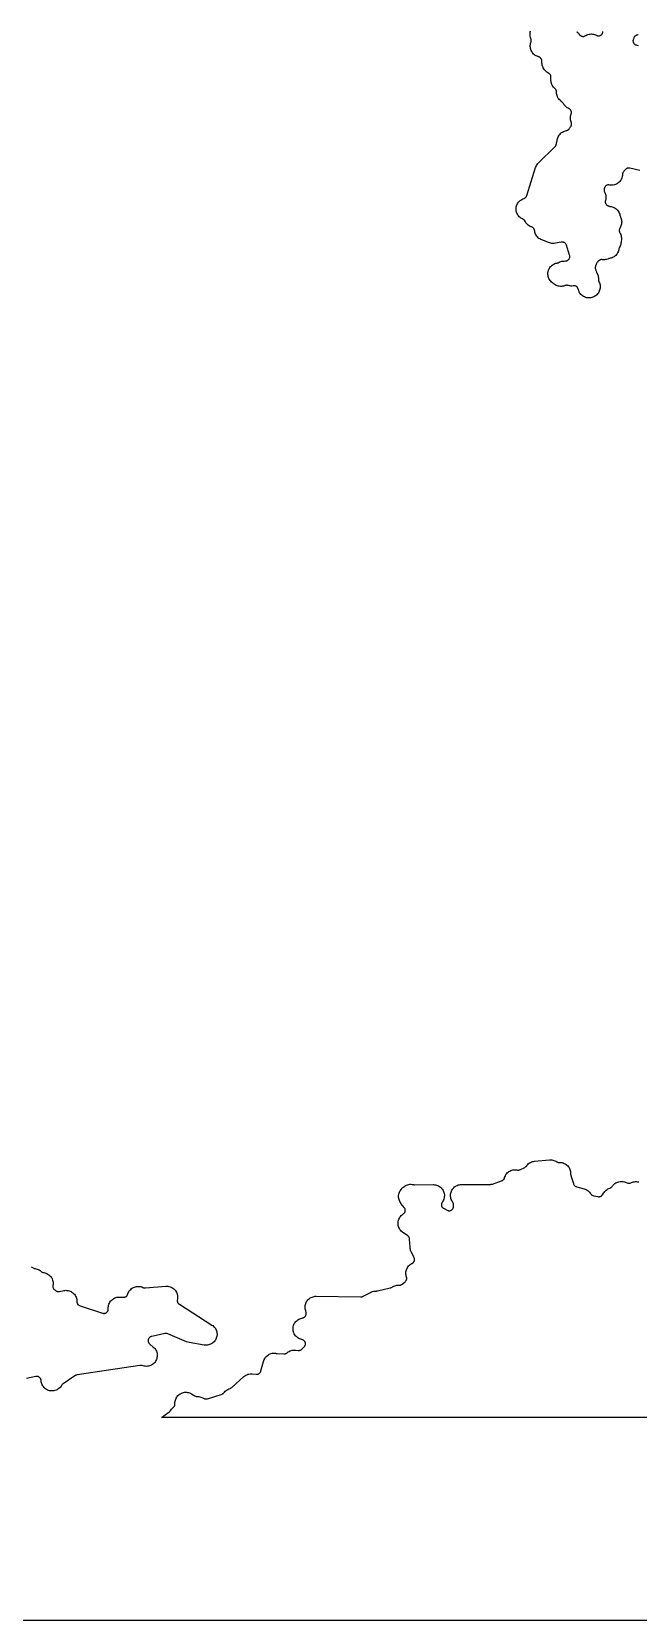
# Model space of a CAD drawing. Header units: metres. Extents: x 0 to 400, y 0 to 202.
# Drawn here: x 296.5 to 332.4, y 0 to 94 of the extents above; entities that cross this region are included whole.
import ezdxf

# ---------------------------------------------------------------- set-up
doc = ezdxf.new("R2010")
doc.units = ezdxf.units.M

msp = doc.modelspace()

# ---------------------------------------------------------------- linework, layer by layer
msp.add_lwpolyline([(400, 202.2006), (0, 202.2006), (0, -0.0004), (400, -0.0004), (400, 202.2006)], close=True)
for points in [[(332.531, 85.7696), (331.954, 85.9096), (331.916, 85.9176), (331.895, 85.9196), (331.868, 85.9196), (331.847, 85.9176), (331.822, 85.9126), (331.799, 85.9056), (331.777, 85.8966), (331.755, 85.8856), (331.736, 85.8736), (331.717, 85.8576), (331.688, 85.8306), (331.596, 85.7316), (331.57, 85.7016), (331.554, 85.6786), (331.542, 85.6576), (331.533, 85.6366), (331.525, 85.6106), (331.52, 85.5886), (331.517, 85.5616), (331.517, 85.5396), (331.512, 85.4746), (331.501, 85.4106), (331.484, 85.3486), (331.461, 85.2886), (331.432, 85.2306), (331.397, 85.1766), (331.357, 85.1256), (331.312, 85.0796), (331.262, 85.0376), (331.209, 85.0016), (331.153, 84.9696), (331.093, 84.9446), (331.032, 84.9256), (330.968, 84.9126), (330.904, 84.9056), (330.84, 84.9056), (330.775, 84.9116), (330.766, 84.9136), (330.76, 84.9146), (330.711, 84.9216), (330.688, 84.9226), (330.662, 84.9216), (330.639, 84.9176), (330.615, 84.9116), (330.59, 84.9026), (330.568, 84.8916), (330.547, 84.8786), (330.528, 84.8646), (330.51, 84.8486), (330.494, 84.8296), (330.479, 84.8086), (330.465, 84.7856), (330.455, 84.7646), (330.442, 84.7256), (330.436, 84.7056), (330.427, 84.6646), (330.424, 84.6406), (330.423, 84.6176), (330.424, 84.5926), (330.429, 84.5676), (330.435, 84.5436), (330.444, 84.5196), (330.464, 84.4786), (330.488, 84.4236), (330.507, 84.3666), (330.521, 84.3076), (330.529, 84.2486), (330.531, 84.1886), (330.528, 84.1286), (330.519, 84.0686), (330.505, 84.0106), (330.498, 83.9846), (330.493, 83.9616), (330.491, 83.9376), (330.492, 83.9106), (330.495, 83.8836), (330.499, 83.8626), (330.507, 83.8386), (330.517, 83.8146), (330.528, 83.7956), (330.543, 83.7736), (330.561, 83.7526), (330.579, 83.7356), (330.596, 83.7216), (330.631, 83.6996), (330.641, 83.6936), (330.678, 83.6756), (330.698, 83.6676), (330.721, 83.6616), (330.749, 83.6566), (330.773, 83.6546), (330.838, 83.6466), (330.901, 83.6326), (330.962, 83.6126), (331.022, 83.5856), (331.078, 83.5536), (331.131, 83.5156), (331.179, 83.4726), (331.223, 83.4256), (331.263, 83.3736), (331.296, 83.3176), (331.324, 83.2596), (331.347, 83.1986), (331.362, 83.1356), (331.373, 83.0806), (331.375, 83.0736), (331.387, 83.0336), (331.398, 83.0076), (331.412, 82.9786), (331.434, 82.9206), (331.45, 82.8606), (331.461, 82.7996), (331.466, 82.7376), (331.464, 82.6756), (331.457, 82.6136), (331.444, 82.5526), (331.425, 82.4936), (331.401, 82.4366), (331.371, 82.3826), (331.364, 82.3726), (331.347, 82.3416), (331.337, 82.3176), (331.33, 82.2966), (331.324, 82.2716), (331.322, 82.2466), (331.321, 82.2206), (331.324, 82.1956), (331.329, 82.1676), (331.339, 82.1336), (331.35, 82.1076), (331.375, 82.0586), (331.382, 82.0466), (331.383, 82.0446), (331.409, 81.9846), (331.429, 81.9226), (331.442, 81.8596), (331.45, 81.7946), (331.451, 81.7296), (331.445, 81.6656), (331.433, 81.6016), (331.431, 81.5956), (331.428, 81.5706), (331.427, 81.5366), (331.422, 81.4746), (331.412, 81.4146), (331.395, 81.3546), (331.374, 81.2966), (331.346, 81.2416), (331.319, 81.1926), (331.311, 81.1736), (331.304, 81.1496), (331.294, 81.1056), (331.291, 81.0836), (331.275, 81.0226), (331.253, 80.9626), (331.225, 80.9056), (331.192, 80.8516), (331.154, 80.8016), (331.111, 80.7546), (331.064, 80.7126), (331.012, 80.6756), (330.958, 80.6436), (330.9, 80.6166), (330.841, 80.5966), (330.779, 80.5816), (330.737, 80.5726), (330.712, 80.5656), (330.659, 80.5446), (330.637, 80.5356), (330.574, 80.5146), (330.508, 80.5016), (330.441, 80.4946), (330.375, 80.4946), (330.331, 80.4996), (330.315, 80.5006), (330.308, 80.5016), (330.281, 80.5036), (330.261, 80.5036), (330.233, 80.5006), (330.208, 80.4946), (330.184, 80.4876), (330.163, 80.4786), (330.144, 80.4676), (330.123, 80.4536), (330.103, 80.4366), (330.087, 80.4216), (330.079, 80.4136), (330.066, 80.3996), (330.064, 80.3966), (330.05, 80.3826), (330.029, 80.3586), (330.016, 80.3406), (330, 80.3146), (329.998, 80.3096), (329.996, 80.3066), (329.981, 80.2726), (329.963, 80.2216), (329.934, 80.1526), (329.923, 80.1306), (329.914, 80.1076), (329.908, 80.0826), (329.903, 80.0586), (329.901, 80.0346), (329.902, 80.0106), (329.904, 79.9866), (329.912, 79.9486), (329.914, 79.9396), (329.927, 79.8976), (329.941, 79.8656), (329.969, 79.7816), (329.978, 79.7446), (329.987, 79.7216), (330.001, 79.6936), (330.019, 79.6626), (330.045, 79.6056), (330.066, 79.5456), (330.08, 79.4836), (330.089, 79.4216), (330.091, 79.3576), (330.09, 79.3026), (330.092, 79.2786), (330.096, 79.2566), (330.104, 79.2306), (330.112, 79.2096), (330.12, 79.1956), (330.147, 79.1366), (330.168, 79.0756), (330.182, 79.0116), (330.191, 78.9476), (330.193, 78.8826), (330.188, 78.8186), (330.177, 78.7546), (330.16, 78.6916), (330.137, 78.6316), (330.107, 78.5736), (330.072, 78.5196), (330.032, 78.4686), (329.987, 78.4216), (329.972, 78.4076), (329.923, 78.3666), (329.871, 78.3306), (329.815, 78.2996), (329.757, 78.2746), (329.696, 78.2556), (329.634, 78.2416), (329.57, 78.2346), (329.507, 78.2336), (329.443, 78.2396), (329.381, 78.2506), (329.319, 78.2686), (329.26, 78.2926), (329.204, 78.3216), (329.15, 78.3566), (329.101, 78.3966), (329.055, 78.4406), (329.014, 78.4896), (328.978, 78.5426), (328.947, 78.5976), (328.922, 78.6566), (328.903, 78.7176), (328.889, 78.7726), (328.879, 78.7986), (328.867, 78.8236), (328.856, 78.8426), (328.841, 78.8626), (328.822, 78.8836), (328.805, 78.8986), (328.787, 78.9126), (328.766, 78.9246), (328.744, 78.9356), (328.72, 78.9436), (328.693, 78.9506), (328.672, 78.9536), (328.647, 78.9546), (328.624, 78.9536), (328.587, 78.9486), (328.521, 78.9416), (328.455, 78.9416), (328.389, 78.9486), (328.324, 78.9616), (328.264, 78.9776), (328.238, 78.9816), (328.214, 78.9826), (328.189, 78.9816), (328.166, 78.9786), (328.126, 78.9686), (328.109, 78.9636), (328.082, 78.9536), (328.022, 78.9346), (327.96, 78.9226), (327.897, 78.9166), (327.834, 78.9166), (327.771, 78.9226), (327.709, 78.9346), (327.649, 78.9526), (327.59, 78.9766), (327.535, 79.0056), (327.482, 79.0406), (327.433, 79.0796), (327.401, 79.1086), (327.361, 79.1376), (327.312, 79.1776), (327.267, 79.2216), (327.227, 79.2706), (327.192, 79.3226), (327.161, 79.3776), (327.137, 79.4356), (327.118, 79.4966), (327.105, 79.5586), (327.098, 79.6206), (327.097, 79.6836), (327.103, 79.7466), (327.114, 79.8086), (327.132, 79.8696), (327.155, 79.9286), (327.184, 79.9846), (327.219, 80.0376), (327.258, 80.0866), (327.302, 80.1326), (327.35, 80.1736), (327.402, 80.2096), (327.457, 80.2406), (327.515, 80.2656), (327.575, 80.2846), (327.637, 80.2986), (327.664, 80.3036), (327.688, 80.3096), (327.712, 80.3196), (327.768, 80.3476), (327.768, 80.3466), (327.801, 80.3636), (327.861, 80.3866), (327.923, 80.4036), (327.987, 80.4146), (328.051, 80.4196), (328.13, 80.4216), (328.168, 80.4236), (328.195, 80.4286), (328.221, 80.4356), (328.239, 80.4416), (328.262, 80.4536), (328.284, 80.4676), (328.303, 80.4816), (328.323, 80.5006), (328.338, 80.5166), (328.35, 80.5336), (328.363, 80.5566), (328.374, 80.5786), (328.382, 80.6026), (328.388, 80.6266), (328.391, 80.6506), (328.392, 80.6756), (328.391, 80.6996), (328.387, 80.7236), (328.378, 80.7606), (328.196, 81.3506), (328.183, 81.3876), (328.174, 81.4066), (328.161, 81.4286), (328.147, 81.4476), (328.13, 81.4656), (328.112, 81.4826), (328.093, 81.4966), (328.071, 81.5096), (328.049, 81.5206), (328.024, 81.5296), (328.003, 81.5346), (327.979, 81.5386), (327.955, 81.5396), (327.93, 81.5386), (327.888, 81.5326), (327.542, 81.4676), (327.473, 81.4586), (327.403, 81.4566), (327.333, 81.4626), (327.265, 81.4756), (327.198, 81.4966), (326.733, 81.6676), (326.675, 81.6926), (326.62, 81.7226), (326.567, 81.7576), (326.519, 81.7986), (326.474, 81.8436), (326.435, 81.8926), (326.4, 81.9446), (326.37, 82.0006), (326.346, 82.0596), (326.328, 82.1196), (326.316, 82.1816), (326.307, 82.2386), (326.301, 82.2636), (326.293, 82.2876), (326.285, 82.3056), (326.272, 82.3266), (326.256, 82.3486), (326.242, 82.3656), (326.226, 82.3806), (326.207, 82.3946), (326.184, 82.4096), (326.163, 82.4196), (326.129, 82.4336), (326.103, 82.4416), (326.043, 82.4686), (325.986, 82.5016), (325.932, 82.5396), (325.883, 82.5836), (325.838, 82.6316), (325.798, 82.6846), (325.764, 82.7416), (325.739, 82.7886), (325.725, 82.8106), (325.709, 82.8296), (325.693, 82.8466), (325.673, 82.8626), (325.653, 82.8776), (325.637, 82.8866), (325.609, 82.8976), (325.552, 82.9256), (325.498, 82.9586), (325.448, 82.9956), (325.402, 83.0386), (325.359, 83.0856), (325.322, 83.1366), (325.29, 83.1906), (325.263, 83.2476), (325.242, 83.3066), (325.226, 83.3686), (325.217, 83.4306), (325.214, 83.4936), (325.217, 83.5566), (325.226, 83.6196), (325.241, 83.6806), (325.262, 83.7396), (325.289, 83.7966), (325.321, 83.8516), (325.358, 83.9026), (325.4, 83.9496), (325.447, 83.9916), (325.497, 84.0296), (325.551, 84.0626), (325.607, 84.0906), (325.687, 84.1246), (325.721, 84.1416), (325.745, 84.1556), (325.764, 84.1696), (325.779, 84.1846), (325.795, 84.2016), (325.811, 84.2226), (325.823, 84.2426), (325.833, 84.2636), (325.847, 84.3026), (326.373, 85.9606), (326.395, 86.0196), (326.423, 86.0766), (326.456, 86.1306), (326.494, 86.1806), (326.537, 86.2276), (327.513, 87.1846), (327.543, 87.2176), (327.559, 87.2376), (327.57, 87.2556), (327.581, 87.2796), (327.59, 87.3026), (327.596, 87.3256), (327.601, 87.3566), (327.608, 87.4156), (327.62, 87.4746), (327.638, 87.5316), (327.648, 87.5596), (327.653, 87.5806), (327.655, 87.5886), (327.667, 87.6506), (327.685, 87.7126), (327.709, 87.7716), (327.739, 87.8276), (327.774, 87.8816), (327.815, 87.9306), (327.86, 87.9756), (327.909, 88.0166), (327.962, 88.0526), (328.019, 88.0826), (328.078, 88.1066), (328.139, 88.1256), (328.202, 88.1376), (328.203, 88.1376), (328.228, 88.1446), (328.251, 88.1526), (328.27, 88.1616), (328.291, 88.1746), (328.314, 88.1926), (328.333, 88.2086), (328.348, 88.2266), (328.363, 88.2476), (328.386, 88.2866), (328.412, 88.3266), (328.44, 88.3656), (328.446, 88.3736), (328.465, 88.4006), (328.476, 88.4216), (328.484, 88.4416), (328.491, 88.4666), (328.496, 88.4926), (328.499, 88.5176), (328.498, 88.5436), (328.496, 88.5686), (328.49, 88.5946), (328.477, 88.6346), (328.47, 88.6546), (328.452, 88.7096), (328.439, 88.7666), (328.431, 88.8246), (328.428, 88.8836), (328.428, 88.8846), (328.431, 88.9426), (328.439, 89.0006), (328.452, 89.0576), (328.47, 89.1136), (328.476, 89.1296), (328.482, 89.1536), (328.487, 89.1826), (328.489, 89.2056), (328.488, 89.2286), (328.485, 89.2546), (328.479, 89.2796), (328.471, 89.3036), (328.461, 89.3266), (328.45, 89.3456), (328.435, 89.3656), (328.418, 89.3856), (328.402, 89.4016), (328.381, 89.4166), (328.354, 89.4336), (328.306, 89.4576), (328.247, 89.4906), (328.192, 89.5296), (328.141, 89.5746), (328.094, 89.6246), (328.067, 89.6626), (328.066, 89.6616), (328.054, 89.6796), (328.034, 89.7066), (328.001, 89.7426), (327.976, 89.7716), (327.972, 89.7766), (327.965, 89.7856), (327.933, 89.8266), (327.918, 89.8426), (327.9, 89.8586), (327.888, 89.8676), (327.877, 89.8776), (327.84, 89.9066), (327.817, 89.9276), (327.77, 89.9756), (327.728, 90.0286), (327.691, 90.0846), (327.661, 90.1446), (327.637, 90.2076), (327.62, 90.2726), (327.609, 90.3396), (327.606, 90.4066), (327.606, 90.4436), (327.604, 90.4676), (327.599, 90.4896), (327.592, 90.5146), (327.583, 90.5356), (327.571, 90.5596), (327.557, 90.5806), (327.544, 90.5966), (327.529, 90.6126), (327.515, 90.6236), (327.468, 90.6656), (327.427, 90.7116), (327.389, 90.7616), (327.357, 90.8156), (327.33, 90.8716), (327.309, 90.9296), (327.293, 90.9906), (327.283, 91.0516), (327.278, 91.1006), (327.276, 91.1086), (327.275, 91.1236), (327.271, 91.1676), (327.271, 91.2276), (327.276, 91.2866), (327.277, 91.2976), (327.278, 91.3206), (327.277, 91.3426), (327.273, 91.3666), (327.266, 91.3896), (327.257, 91.4136), (327.247, 91.4346), (327.234, 91.4556), (327.218, 91.4756), (327.2, 91.4946), (327.181, 91.5116), (327.162, 91.5246), (327.132, 91.5416), (327.093, 91.5606), (327.037, 91.5966), (326.985, 91.6366), (326.938, 91.6826), (326.895, 91.7336), (326.858, 91.7886), (326.826, 91.8466), (326.808, 91.8896), (326.801, 91.9076), (326.785, 91.9446), (326.764, 92.0026), (326.749, 92.0626), (326.739, 92.1236), (326.735, 92.1846), (326.737, 92.2346), (326.736, 92.2716), (326.734, 92.2946), (326.729, 92.3156), (326.721, 92.3426), (326.712, 92.3636), (326.699, 92.3856), (326.685, 92.4076), (326.669, 92.4256), (326.651, 92.4426), (326.632, 92.4576), (326.608, 92.4726), (326.572, 92.4916), (326.568, 92.4936), (326.526, 92.5096), (326.52, 92.5116), (326.461, 92.5316), (326.404, 92.5576), (326.35, 92.5886), (326.299, 92.6256), (326.252, 92.6666), (326.209, 92.7116), (326.171, 92.7606), (326.137, 92.8136), (326.109, 92.8696), (326.087, 92.9276), (326.07, 92.9876), (326.058, 93.0496), (326.053, 93.1116), (326.054, 93.1746), (326.061, 93.2366), (326.074, 93.2976), (326.093, 93.3576), (326.105, 93.3916), (326.111, 93.4126), (326.114, 93.4366), (326.115, 93.4606), (326.114, 93.4846), (326.111, 93.5086), (326.105, 93.5336), (326.1, 93.5486), (326.081, 93.5906), (326.062, 93.6516), (326.048, 93.7146), (326.04, 93.7786), (326.039, 93.8436), (326.045, 93.9076), (326.056, 93.9706), (326.074, 94.0326)], [(328.81, 93.9886), (328.826, 93.9716), (328.837, 93.9626), (328.881, 93.9216), (328.921, 93.8756), (328.956, 93.8276), (328.967, 93.8106), (328.983, 93.7916), (328.999, 93.7756), (329.019, 93.7586), (329.042, 93.7436), (329.055, 93.7366), (329.06, 93.7346), (329.088, 93.7226), (329.113, 93.7156), (329.123, 93.7136), (329.149, 93.7086), (329.169, 93.7076), (329.194, 93.7086), (329.222, 93.7116), (329.247, 93.7176), (329.268, 93.7246), (329.29, 93.7346), (329.341, 93.7646), (329.402, 93.7966), (329.466, 93.8216), (329.533, 93.8396), (329.601, 93.8506), (329.67, 93.8546), (329.671, 93.8546), (329.735, 93.8516), (329.799, 93.8416), (329.862, 93.8256), (329.922, 93.8036), (329.98, 93.7756), (329.988, 93.7716), (330.014, 93.7606), (330.041, 93.7526), (330.062, 93.7476), (330.085, 93.7456), (330.116, 93.7446), (330.139, 93.7466), (330.161, 93.7506), (330.184, 93.7576), (330.209, 93.7686), (330.232, 93.7796), (330.251, 93.7926), (330.272, 93.8096), (330.288, 93.8246), (330.303, 93.8436), (330.319, 93.8676), (330.33, 93.8876), (330.339, 93.9096), (330.347, 93.9346), (330.352, 93.9646), (330.355, 93.9906)], [(332.449, 93.7936), (332.412, 93.7936), (332.39, 93.7916), (332.365, 93.7866), (332.342, 93.7796), (332.318, 93.7706), (332.296, 93.7586), (332.278, 93.7466), (332.258, 93.7316), (332.24, 93.7136), (332.226, 93.6966), (332.213, 93.6786), (332.2, 93.6556), (332.184, 93.6186), (332.157, 93.5496), (332.144, 93.5106), (332.138, 93.4856), (332.135, 93.4626), (332.135, 93.4396), (332.136, 93.4166), (332.141, 93.3896), (332.149, 93.3626), (332.157, 93.3426), (332.168, 93.3216), (332.183, 93.2976), (332.198, 93.2786), (332.215, 93.2606), (332.233, 93.2446), (332.252, 93.2316), (332.274, 93.2196), (332.298, 93.2096), (332.325, 93.2016), (332.356, 93.1946), (332.39, 93.1896), (332.45, 93.1746)], [(388, 11.9996), (304.229, 11.9996), (304.657, 12.3016), (304.691, 12.3286), (304.709, 12.3456), (304.709, 12.3456), (304.724, 12.3626), (304.736, 12.3806), (304.737, 12.3816), (304.769, 12.4346), (304.807, 12.4846), (304.849, 12.5306), (304.895, 12.5726), (304.941, 12.6106), (304.955, 12.6246), (304.97, 12.6426), (304.984, 12.6656), (304.996, 12.6876), (305.006, 12.7116), (305.012, 12.7326), (305.016, 12.7566), (305.019, 12.7826), (305.018, 12.8346), (305.02, 12.8976), (305.029, 12.9596), (305.043, 13.0206), (305.063, 13.0796), (305.089, 13.1366), (305.12, 13.1906), (305.156, 13.2416), (305.197, 13.2896), (305.242, 13.3326), (305.291, 13.3706), (305.344, 13.4046), (305.399, 13.4336), (305.457, 13.4566), (305.518, 13.4736), (305.579, 13.4846), (305.641, 13.4906), (305.704, 13.4896), (305.766, 13.4826), (305.827, 13.4706), (305.887, 13.4516), (305.945, 13.4276), (306, 13.3976), (306.199, 13.2786), (306.236, 13.2586), (306.258, 13.2486), (306.278, 13.2426), (306.303, 13.2376), (306.327, 13.2346), (306.377, 13.2336), (306.438, 13.2286), (306.498, 13.2186), (306.557, 13.2036), (306.614, 13.1826), (306.668, 13.1556), (306.689, 13.1436), (306.739, 13.1156), (306.76, 13.1056), (306.783, 13.0986), (306.806, 13.0936), (306.83, 13.0906), (306.858, 13.0896), (306.879, 13.0906), (306.902, 13.0946), (306.943, 13.1056), (307.803, 13.3846), (307.838, 13.3976), (307.861, 13.4096), (307.882, 13.4226), (307.901, 13.4376), (307.921, 13.4566), (307.945, 13.4836), (307.955, 13.4976), (307.999, 13.5456), (308.047, 13.5896), (308.1, 13.6276), (308.156, 13.6606), (308.215, 13.6876), (308.277, 13.7086), (308.285, 13.7106), (308.309, 13.7206), (308.331, 13.7326), (308.348, 13.7436), (308.381, 13.7706), (309.1, 14.4156), (309.153, 14.4586), (309.209, 14.4946), (309.269, 14.5256), (309.332, 14.5496), (309.397, 14.5676), (309.463, 14.5776), (309.531, 14.5816), (309.598, 14.5786), (309.822, 14.5556), (309.863, 14.5536), (309.889, 14.5546), (309.914, 14.5586), (309.936, 14.5646), (309.96, 14.5736), (309.984, 14.5856), (310.006, 14.5986), (310.026, 14.6146), (310.045, 14.6316), (310.059, 14.6486), (310.074, 14.6706), (310.087, 14.6926), (310.098, 14.7186), (310.111, 14.7586), (310.256, 15.3156), (310.275, 15.3756), (310.299, 15.4336), (310.329, 15.4886), (310.364, 15.5406), (310.403, 15.5886), (310.448, 15.6326), (310.496, 15.6726), (310.548, 15.7076), (310.603, 15.7366), (310.661, 15.7616), (310.72, 15.7796), (310.782, 15.7926), (310.844, 15.7996), (310.906, 15.8006), (310.969, 15.7946), (311.016, 15.7866), (311.071, 15.7796), (311.463, 15.7596), (311.504, 15.7596), (311.529, 15.7616), (311.553, 15.7666), (311.574, 15.7726), (311.596, 15.7826), (311.621, 15.7946), (311.641, 15.8086), (311.675, 15.8366), (311.727, 15.8746), (311.782, 15.9066), (311.84, 15.9336), (311.9, 15.9546), (311.962, 15.9696), (312.025, 15.9786), (312.089, 15.9816), (312.153, 15.9776), (312.305, 15.9616), (312.345, 15.9596), (312.368, 15.9606), (312.394, 15.9646), (312.418, 15.9706), (312.444, 15.9796), (312.466, 15.9896), (312.483, 15.9996), (312.503, 16.0156), (312.535, 16.0436), (312.66, 16.1686), (312.686, 16.1976), (312.699, 16.2146), (312.712, 16.2376), (312.724, 16.2616), (312.731, 16.2826), (312.737, 16.3066), (312.741, 16.3326), (312.742, 16.3556), (312.741, 16.3816), (312.737, 16.4076), (312.732, 16.4286), (312.722, 16.4536), (312.712, 16.4766), (312.701, 16.4946), (312.683, 16.5166), (312.665, 16.5366), (312.649, 16.5506), (312.63, 16.5646), (312.607, 16.5786), (312.585, 16.5886), (312.56, 16.5976), (312.532, 16.6036), (312.528, 16.6046), (312.519, 16.6066), (312.503, 16.6106), (312.503, 16.6116), (312.467, 16.6206), (312.407, 16.6416), (312.349, 16.6696), (312.295, 16.7016), (312.244, 16.7396), (312.196, 16.7826), (312.154, 16.8296), (312.116, 16.8816), (312.083, 16.9356), (312.056, 16.9936), (312.035, 17.0536), (312.019, 17.1156), (312.01, 17.1776), (312.007, 17.2416), (312.01, 17.3056), (312.02, 17.3686), (312.035, 17.4296), (312.057, 17.4896), (312.084, 17.5476), (312.117, 17.6016), (312.155, 17.6526), (312.198, 17.6996), (312.245, 17.7426), (312.296, 17.7806), (312.351, 17.8126), (312.409, 17.8396), (312.469, 17.8616), (312.531, 17.8766), (312.565, 17.8836), (312.606, 17.8926), (312.628, 17.9006), (312.65, 17.9106), (312.67, 17.9216), (312.692, 17.9386), (312.712, 17.9556), (312.727, 17.9726), (312.741, 17.9906), (312.754, 18.0116), (312.765, 18.0356), (312.774, 18.0586), (312.78, 18.0826), (312.784, 18.1076), (312.785, 18.1296), (312.784, 18.1556), (312.778, 18.1976), (312.759, 18.2986), (312.742, 18.3706), (312.731, 18.4306), (312.726, 18.4926), (312.726, 18.5546), (312.732, 18.6166), (312.745, 18.6766), (312.763, 18.7366), (312.786, 18.7936), (312.815, 18.8486), (312.849, 18.8996), (312.888, 18.9486), (312.931, 18.9926), (312.979, 19.0326), (313.029, 19.0676), (313.083, 19.0986), (313.14, 19.1236), (313.199, 19.1426), (313.259, 19.1566), (313.321, 19.1646), (313.383, 19.1666), (316.009, 19.1276), (316.051, 19.1296), (316.073, 19.1326), (316.1, 19.1386), (316.126, 19.1486), (316.163, 19.1666), (316.589, 19.3996), (316.652, 19.4296), (316.718, 19.4526), (316.785, 19.4686), (316.854, 19.4766), (316.924, 19.4786), (316.941, 19.4776), (316.964, 19.4796), (317.007, 19.4866), (317.763, 19.6566), (317.803, 19.6676), (317.826, 19.6766), (317.847, 19.6866), (317.873, 19.7036), (317.88, 19.7086), (317.895, 19.7176), (317.932, 19.7406), (317.985, 19.7666), (318.042, 19.7886), (318.1, 19.8046), (318.159, 19.8156), (318.219, 19.8206), (318.279, 19.8206), (318.303, 19.8196), (318.325, 19.8206), (318.348, 19.8246), (318.374, 19.8316), (318.398, 19.8406), (318.42, 19.8506), (318.439, 19.8626), (318.472, 19.8876), (318.64, 20.0306), (318.671, 20.0596), (318.685, 20.0756), (318.698, 20.0936), (318.713, 20.1196), (318.723, 20.1406), (318.73, 20.1626), (318.737, 20.1886), (318.74, 20.2106), (318.74, 20.2346), (318.739, 20.2596), (318.735, 20.2836), (318.73, 20.3046), (318.713, 20.3566), (318.699, 20.4196), (318.692, 20.4836), (318.69, 20.5476), (318.696, 20.6116), (318.707, 20.6756), (318.725, 20.7376), (318.749, 20.7976), (318.779, 20.8546), (318.814, 20.9086), (318.854, 20.9586), (318.9, 21.0046), (318.949, 21.0456), (319.003, 21.0816), (319.059, 21.1126), (319.07, 21.1176), (319.092, 21.1306), (319.113, 21.1466), (319.131, 21.1636), (319.146, 21.1796), (319.161, 21.1996), (319.173, 21.2206), (319.184, 21.2436), (319.192, 21.2666), (319.198, 21.2876), (319.202, 21.3156), (319.203, 21.3396), (319.202, 21.3646), (319.199, 21.3886), (319.194, 21.4096), (319.185, 21.4326), (319.167, 21.4716), (319.013, 21.7676), (318.988, 21.8206), (318.968, 21.8756), (318.953, 21.9326), (318.944, 21.9906), (318.939, 22.0486), (318.939, 22.0706), (318.907, 22.5446), (318.902, 22.5846), (318.895, 22.6126), (318.888, 22.6356), (318.878, 22.6586), (318.865, 22.6816), (318.85, 22.7026), (318.834, 22.7196), (318.815, 22.7376), (318.78, 22.7636), (318.513, 22.9426), (318.462, 22.9806), (318.415, 23.0226), (318.373, 23.0696), (318.335, 23.1206), (318.302, 23.1756), (318.275, 23.2326), (318.254, 23.2926), (318.238, 23.3536), (318.229, 23.4166), (318.226, 23.4806), (318.229, 23.5436), (318.238, 23.6066), (318.254, 23.6676), (318.275, 23.7276), (318.302, 23.7856), (318.335, 23.8396), (318.372, 23.8906), (318.415, 23.9376), (318.462, 23.9806), (318.513, 24.0186), (318.552, 24.0446), (318.573, 24.0626), (318.592, 24.0816), (318.608, 24.0996), (318.621, 24.1206), (318.633, 24.1426), (318.642, 24.1656), (318.65, 24.1916), (318.654, 24.2156), (318.656, 24.2416), (318.656, 24.2626), (318.652, 24.2916), (318.647, 24.3156), (318.64, 24.3376), (318.629, 24.3616), (318.615, 24.3856), (318.591, 24.4206), (318.398, 24.6636), (318.361, 24.7146), (318.329, 24.7696), (318.303, 24.8266), (318.282, 24.8866), (318.268, 24.9486), (318.259, 25.0106), (318.257, 25.0746), (318.261, 25.1376), (318.271, 25.1996), (318.287, 25.2606), (318.309, 25.3206), (318.336, 25.3766), (318.369, 25.4306), (318.407, 25.4816), (318.472, 25.5596), (318.516, 25.6076), (318.565, 25.6506), (318.618, 25.6886), (318.674, 25.7216), (318.734, 25.7476), (318.795, 25.7686), (318.859, 25.7826), (318.924, 25.7906), (318.989, 25.7926), (319.054, 25.7876), (319.118, 25.7756), (319.133, 25.7716), (319.159, 25.7686), (319.199, 25.7666), (320.319, 25.7726), (320.383, 25.7696), (320.447, 25.7606), (320.51, 25.7446), (320.571, 25.7226), (320.629, 25.6956), (320.685, 25.6616), (320.736, 25.6226), (320.784, 25.5796), (320.827, 25.5306), (320.865, 25.4786), (320.897, 25.4226), (320.924, 25.3636), (320.945, 25.3026), (320.96, 25.2396), (320.968, 25.1756), (320.97, 25.1106), (320.965, 25.0466), (320.954, 24.9826), (320.937, 24.9206), (320.914, 24.8596), (320.884, 24.8026), (320.849, 24.7476), (320.828, 24.7186), (320.818, 24.6996), (320.808, 24.6776), (320.799, 24.6506), (320.793, 24.6246), (320.79, 24.6016), (320.79, 24.5776), (320.791, 24.5546), (320.796, 24.5276), (320.803, 24.5036), (320.812, 24.4816), (320.825, 24.4566), (320.836, 24.4386), (320.851, 24.4196), (320.87, 24.4006), (320.888, 24.3856), (320.91, 24.3706), (320.947, 24.3506), (321.134, 24.2596), (321.171, 24.2446), (321.194, 24.2366), (321.222, 24.2316), (321.245, 24.2286), (321.268, 24.2286), (321.295, 24.2306), (321.316, 24.2356), (321.343, 24.2436), (321.367, 24.2526), (321.386, 24.2636), (321.407, 24.2766), (321.426, 24.2926), (321.445, 24.3116), (321.461, 24.3316), (321.473, 24.3496), (321.484, 24.3706), (321.495, 24.3976), (321.502, 24.4206), (321.507, 24.4426), (321.509, 24.4686), (321.509, 24.5106), (321.504, 24.6056), (321.5, 24.6446), (321.495, 24.6676), (321.488, 24.6896), (321.478, 24.7136), (321.466, 24.7366), (321.438, 24.7806), (321.406, 24.8346), (321.38, 24.8926), (321.36, 24.9516), (321.345, 25.0136), (321.336, 25.0756), (321.334, 25.1386), (321.338, 25.2016), (321.347, 25.2636), (321.363, 25.3246), (321.385, 25.3846), (321.412, 25.4406), (321.445, 25.4946), (321.482, 25.5456), (321.525, 25.5916), (321.572, 25.6346), (321.622, 25.6716), (321.676, 25.7036), (321.733, 25.7306), (321.793, 25.7526), (321.854, 25.7676), (321.916, 25.7776), (321.979, 25.7806), (323.698, 25.7886), (323.744, 25.7916), (323.772, 25.7956), (323.815, 25.8076), (324.353, 25.9936), (324.391, 26.0096), (324.412, 26.0196), (324.433, 26.0346), (324.454, 26.0506), (324.47, 26.0666), (324.486, 26.0856), (324.499, 26.1046), (324.512, 26.1296), (324.522, 26.1526), (324.537, 26.1996), (324.558, 26.2576), (324.584, 26.3136), (324.616, 26.3676), (324.653, 26.4166), (324.694, 26.4636), (324.74, 26.5056), (324.789, 26.5426), (324.842, 26.5756), (324.897, 26.6026), (324.955, 26.6246), (325.015, 26.6406), (325.076, 26.6516), (325.138, 26.6566), (325.2, 26.6556), (325.261, 26.6476), (325.326, 26.6376), (325.353, 26.6356), (325.374, 26.6356), (325.398, 26.6386), (325.421, 26.6436), (325.444, 26.6516), (325.483, 26.6686), (325.723, 26.7886), (325.759, 26.8086), (325.78, 26.8236), (325.797, 26.8386), (325.813, 26.8546), (325.841, 26.8906), (325.848, 26.8986), (325.865, 26.9226), (325.909, 26.9706), (325.957, 27.0146), (326.009, 27.0526), (326.065, 27.0856), (326.123, 27.1126), (326.184, 27.1336), (326.247, 27.1486), (326.311, 27.1576), (327.199, 27.2326), (327.262, 27.2346), (327.325, 27.2306), (327.387, 27.2206), (327.448, 27.2046), (327.507, 27.1826), (327.564, 27.1556), (327.614, 27.1256), (327.618, 27.1226), (327.639, 27.1116), (327.66, 27.1026), (327.682, 27.0966), (327.708, 27.0906), (327.728, 27.0886), (327.753, 27.0886), (327.781, 27.0886), (327.817, 27.0896), (327.881, 27.0836), (327.944, 27.0726), (328.005, 27.0546), (328.065, 27.0316), (328.122, 27.0016), (328.175, 26.9666), (328.225, 26.9266), (328.271, 26.8826), (328.312, 26.8326), (328.349, 26.7806), (328.379, 26.7236), (328.404, 26.6646), (328.423, 26.6036), (328.436, 26.5416), (328.443, 26.4776), (328.443, 26.4136), (328.443, 26.4006), (328.444, 26.3786), (328.449, 26.3506), (328.459, 26.3106), (328.607, 25.8326), (328.62, 25.7966), (328.632, 25.7726), (328.648, 25.7466), (328.66, 25.7296), (328.677, 25.7126), (328.698, 25.6936), (328.719, 25.6796), (328.739, 25.6676), (328.762, 25.6576), (328.804, 25.6436), (329.251, 25.5206), (329.311, 25.5006), (329.368, 25.4756), (329.423, 25.4446), (329.474, 25.4096), (329.522, 25.3686), (329.565, 25.3236), (329.605, 25.2746), (329.639, 25.2226), (329.651, 25.2066), (329.668, 25.1866), (329.686, 25.1696), (329.706, 25.1546), (329.727, 25.1416), (329.748, 25.1316), (329.772, 25.1226), (329.81, 25.1126), (330.048, 25.0636), (330.086, 25.0576), (330.105, 25.0566), (330.132, 25.0576), (330.154, 25.0596), (330.176, 25.0646), (330.203, 25.0736), (330.223, 25.0816), (330.243, 25.0926), (330.262, 25.1066), (330.279, 25.1196), (330.299, 25.1396), (330.325, 25.1706), (330.393, 25.2606), (330.427, 25.3116), (330.464, 25.3616), (330.506, 25.4066), (330.552, 25.4486), (330.601, 25.4856), (330.654, 25.5176), (330.709, 25.5446), (330.767, 25.5656), (330.785, 25.5716), (330.81, 25.5826), (330.831, 25.5936), (330.85, 25.6066), (330.867, 25.6206), (330.885, 25.6386), (330.91, 25.6676), (330.929, 25.6946), (330.97, 25.7456), (331.016, 25.7926), (331.067, 25.8336), (331.121, 25.8706), (331.179, 25.9006), (331.24, 25.9256), (331.302, 25.9436), (331.367, 25.9556), (331.432, 25.9616), (331.497, 25.9596), (331.562, 25.9526), (331.626, 25.9376), (331.688, 25.9176), (331.793, 25.8766), (331.833, 25.8626), (331.857, 25.8576), (331.879, 25.8536), (331.902, 25.8536), (331.929, 25.8546), (331.95, 25.8576), (331.974, 25.8646), (332, 25.8736), (332.041, 25.8926), (332.099, 25.9166), (332.159, 25.9356), (332.221, 25.9476), (332.284, 25.9536), (332.347, 25.9536), (332.41, 25.9476), (332.472, 25.9356)], [(296.516, 20.9186), (296.55, 20.8936), (296.625, 20.8466), (296.662, 20.8256), (296.684, 20.8156), (296.707, 20.8086), (296.727, 20.8036), (296.734, 20.8026), (296.792, 20.7926), (296.855, 20.7756), (296.916, 20.7516), (296.974, 20.7226), (297.029, 20.6876), (297.08, 20.6466), (297.105, 20.6246), (297.124, 20.6116), (297.145, 20.5996), (297.165, 20.5896), (297.19, 20.5816), (297.217, 20.5746), (297.253, 20.5696), (297.317, 20.5566), (297.379, 20.5376), (297.439, 20.5126), (297.496, 20.4806), (297.55, 20.4436), (297.6, 20.4016), (297.645, 20.3556), (297.685, 20.3036), (297.72, 20.2486), (297.75, 20.1906), (297.773, 20.1296), (297.79, 20.0676), (297.801, 20.0026), (297.805, 19.9376), (297.803, 19.8726), (297.794, 19.8086), (297.792, 19.7976), (297.789, 19.7716), (297.789, 19.7466), (297.791, 19.7226), (297.796, 19.6996), (297.803, 19.6746), (297.813, 19.6506), (297.825, 19.6276), (297.837, 19.6086), (297.849, 19.5936), (297.869, 19.5746), (297.902, 19.5456), (297.954, 19.5066), (297.986, 19.4846), (298.009, 19.4716), (298.029, 19.4626), (298.049, 19.4566), (298.076, 19.4506), (298.1, 19.4476), (298.123, 19.4466), (298.144, 19.4476), (298.183, 19.4536), (298.434, 19.5056), (298.497, 19.5146), (298.56, 19.5186), (298.624, 19.5156), (298.687, 19.5066), (298.749, 19.4916), (298.81, 19.4706), (298.867, 19.4436), (298.922, 19.4106), (298.974, 19.3726), (299.021, 19.3296), (299.064, 19.2826), (299.102, 19.2316), (299.135, 19.1766), (299.162, 19.1196), (299.184, 19.0596), (299.199, 18.9976), (299.209, 18.9346), (299.211, 18.8856), (299.212, 18.8856), (299.212, 18.8706), (299.214, 18.8266), (299.217, 18.8016), (299.222, 18.7776), (299.23, 18.7536), (299.24, 18.7316), (299.253, 18.7096), (299.268, 18.6886), (299.281, 18.6736), (299.298, 18.6576), (299.322, 18.6386), (299.343, 18.6256), (299.364, 18.6146), (299.401, 18.6016), (300.723, 18.1726), (300.764, 18.1616), (300.789, 18.1566), (300.811, 18.1556), (300.837, 18.1566), (300.862, 18.1596), (300.886, 18.1646), (300.908, 18.1726), (300.931, 18.1826), (300.955, 18.1966), (300.971, 18.2086), (300.991, 18.2256), (301.011, 18.2466), (301.023, 18.2616), (301.036, 18.2836), (301.049, 18.3086), (301.056, 18.3296), (301.062, 18.3526), (301.067, 18.3776), (301.068, 18.4016), (301.066, 18.4516), (301.067, 18.5156), (301.075, 18.5796), (301.088, 18.6426), (301.108, 18.7036), (301.134, 18.7636), (301.165, 18.8196), (301.202, 18.8726), (301.244, 18.9206), (301.291, 18.9656), (301.342, 19.0046), (301.396, 19.0396), (301.454, 19.0686), (301.514, 19.0906), (301.577, 19.1076), (301.64, 19.1186), (301.705, 19.1226), (301.769, 19.1206), (301.94, 19.1056), (301.98, 19.1046), (302.008, 19.1066), (302.034, 19.1106), (302.055, 19.1156), (302.078, 19.1246), (302.103, 19.1376), (302.123, 19.1496), (302.14, 19.1626), (302.161, 19.1826), (302.177, 19.2016), (302.191, 19.2216), (302.204, 19.2436), (302.214, 19.2666), (302.227, 19.3066), (302.25, 19.3666), (302.279, 19.4246), (302.313, 19.4796), (302.353, 19.5306), (302.398, 19.5776), (302.448, 19.6196), (302.501, 19.6566), (302.558, 19.6886), (302.617, 19.7136), (302.679, 19.7336), (302.743, 19.7466), (302.807, 19.7536), (302.872, 19.7536), (302.937, 19.7476), (303.001, 19.7356), (303.063, 19.7166), (303.123, 19.6916), (303.141, 19.6826), (303.165, 19.6736), (303.189, 19.6676), (303.216, 19.6626), (303.239, 19.6616), (303.277, 19.6626), (304.476, 19.7606), (304.54, 19.7626), (304.603, 19.7586), (304.665, 19.7486), (304.726, 19.7316), (304.785, 19.7096), (304.842, 19.6816), (304.896, 19.6486), (304.946, 19.6106), (304.993, 19.5676), (305.035, 19.5196), (305.072, 19.4686), (305.104, 19.4146), (305.13, 19.3566), (305.151, 19.2966), (305.166, 19.2356), (305.174, 19.1726), (305.177, 19.1096), (305.173, 19.0466), (305.164, 18.9846), (305.156, 18.9456), (305.154, 18.9256), (305.154, 18.8996), (305.156, 18.8746), (305.16, 18.8536), (305.167, 18.8306), (305.177, 18.8056), (305.188, 18.7846), (305.199, 18.7676), (305.216, 18.7456), (305.234, 18.7276), (305.248, 18.7156), (305.282, 18.6916), (307.21, 17.4656), (307.262, 17.4286), (307.309, 17.3876), (307.353, 17.3416), (307.392, 17.2916), (307.426, 17.2376), (307.454, 17.1816), (307.477, 17.1226), (307.494, 17.0616), (307.505, 16.9986), (307.51, 16.9356), (307.508, 16.8726), (307.501, 16.8096), (307.487, 16.7476), (307.467, 16.6876), (307.442, 16.6296), (307.411, 16.5746), (307.375, 16.5226), (307.334, 16.4746), (307.288, 16.4306), (307.238, 16.3906), (307.185, 16.3566), (307.128, 16.3276), (307.069, 16.3046), (307.009, 16.2876), (306.946, 16.2756), (306.883, 16.2706), (306.82, 16.2716), (306.757, 16.2796), (305.857, 16.4276), (305.781, 16.4446), (305.707, 16.4706), (304.596, 16.9456), (304.555, 16.9616), (304.533, 16.9666), (304.507, 16.9706), (304.479, 16.9716), (304.454, 16.9706), (304.412, 16.9626), (303.64, 16.7896), (303.601, 16.7786), (303.579, 16.7706), (303.557, 16.7596), (303.537, 16.7476), (303.518, 16.7316), (303.5, 16.7166), (303.485, 16.6986), (303.469, 16.6756), (303.456, 16.6546), (303.447, 16.6346), (303.439, 16.6126), (303.433, 16.5876), (303.43, 16.5646), (303.429, 16.5376), (303.43, 16.5136), (303.433, 16.4916), (303.438, 16.4706), (303.448, 16.4446), (303.458, 16.4216), (303.47, 16.4026), (303.485, 16.3826), (303.5, 16.3646), (303.53, 16.3376), (303.735, 16.1646), (303.782, 16.1226), (303.824, 16.0746), (303.861, 16.0236), (303.893, 15.9696), (303.919, 15.9126), (303.94, 15.8526), (303.955, 15.7916), (303.964, 15.7286), (303.967, 15.6656), (303.964, 15.6026), (303.954, 15.5406), (303.939, 15.4796), (303.917, 15.4196), (303.89, 15.3626), (303.858, 15.3086), (303.82, 15.2576), (303.778, 15.2116), (303.731, 15.1686), (303.681, 15.1306), (303.627, 15.0986), (303.57, 15.0706), (303.51, 15.0496), (303.449, 15.0336), (303.387, 15.0246), (303.324, 15.0206), (303.261, 15.0236), (303.198, 15.0316), (303.137, 15.0466), (303.073, 15.0656), (303.029, 15.0756), (303.002, 15.0786), (302.974, 15.0796), (302.929, 15.0756), (299.219, 14.5116), (299.183, 14.5036), (299.158, 14.4966), (299.136, 14.4886), (299.119, 14.4796), (299.087, 14.4596), (298.398, 13.9886), (298.366, 13.9646), (298.347, 13.9466), (298.329, 13.9256), (298.315, 13.9056), (298.31, 13.8976), (298.276, 13.8426), (298.237, 13.7916), (298.193, 13.7446), (298.144, 13.7016), (298.092, 13.6646), (298.036, 13.6326), (297.977, 13.6066), (297.916, 13.5856), (297.853, 13.5716), (297.789, 13.5646), (297.724, 13.5626), (297.66, 13.5676), (297.596, 13.5796), (297.534, 13.5966), (297.475, 13.6206), (297.417, 13.6506), (297.363, 13.6856), (297.313, 13.7256), (297.267, 13.7706), (297.226, 13.8206), (297.189, 13.8736), (297.159, 13.9306), (297.134, 13.9896), (297.115, 14.0516), (297.102, 14.1146), (297.096, 14.1786), (297.095, 14.1926), (297.092, 14.2176), (297.085, 14.2436), (297.077, 14.2666), (297.068, 14.2866), (297.053, 14.3116), (297.04, 14.3296), (297.022, 14.3476), (297.003, 14.3656), (296.983, 14.3806), (296.958, 14.3946), (296.939, 14.4036), (296.916, 14.4116), (296.89, 14.4176), (296.867, 14.4206), (296.842, 14.4216), (296.818, 14.4206), (296.776, 14.4136), (296.234, 14.2946)]]:
    msp.add_lwpolyline(points)

doc.saveas('drawing.dxf')
